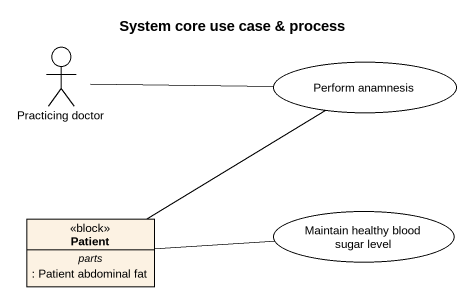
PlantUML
@startuml
title System core use case & process
allowmixing
hide circle
hide empty members
actor "Practicing doctor" as Practicing_doctor #FFFFFF
usecase "Perform anamnesis" as Perform_anamnesis #FFFFFF
usecase "Maintain healthy blood sugar level" as Maintain_healthy_blood #FFFFFF
class Patient <<block>> {
  -- parts --
  : Patient abdominal fat
}
Perform_anamnesis -left- Practicing_doctor
Perform_anamnesis -- Patient
Patient -right- Maintain_healthy_blood
@enduml
